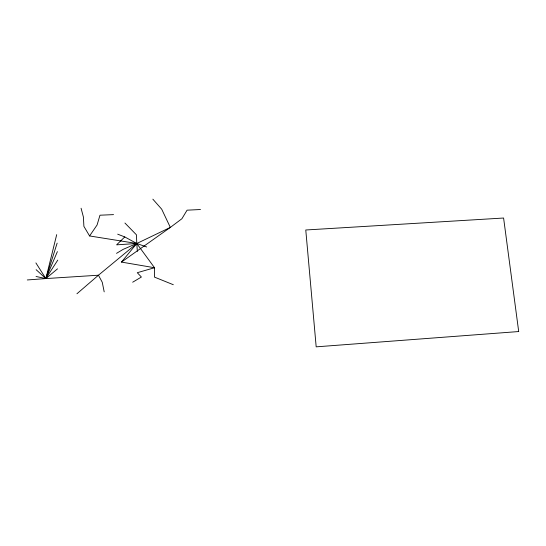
<?xml version="1.0" encoding="UTF-8"?>
<svg xmlns="http://www.w3.org/2000/svg" width="546" height="546" viewBox="0 0 546 546"><rect width="100%" height="100%" fill="white"/><g stroke="black" fill="none" stroke-linecap="round" stroke-linejoin="round"><path stroke-width="0.82" d="M56.695 234.644L45.864 278.576L27.3 279.955M57.146 243.147L45.864 278.576L36.036 276.481M57.391 251.617L45.864 278.576L36.118 269.683M57.774 260.101L45.864 278.576L35.893 262.913M81.081 208.244L83.415 217.069L83.893 226.358L89.585 235.954L97.079 225L99.979 215.206L113.541 214.626M173.307 284.712L154.409 277.075L154.532 267.738L121.471 262.087L136.787 243.496L170.338 227.416L181.9 218.748L187.073 210.176L200.505 209.521M132.678 282.214L141.387 277.027L137.285 272.7L154.532 267.738L136.787 243.496L124.761 236.93L116.632 244.84L136.787 243.496L146.669 246.976M76.931 293.768L98.451 275.211L136.787 243.496L136.439 234.828L124.932 223.034M57.501 268.85L45.864 278.576L98.451 275.211L102.252 282.268L104.197 291.864M121.471 262.087L170.338 227.416L161.705 209.193L152.839 199.154M116.516 253.358L123.137 249.365L136.787 243.496L137.36 251.378M89.585 235.954L136.787 243.496M117.69 234.173L124.761 236.93M518.7 331.545L316.182 346.846L305.774 229.989L503.596 218.025L518.7 331.545"/></g></svg>
